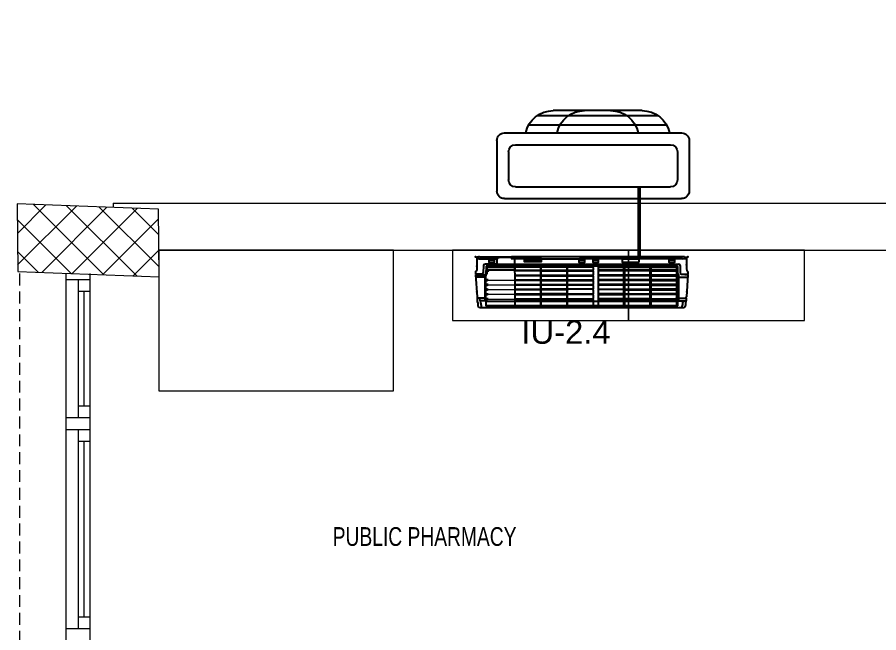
# Model space of a CAD drawing. Header units: millimetres. Extents: x -160614 to 59925, y -157025 to 0.
# Drawn here: x -148339 to -144665, y -96025 to -93399 of the extents above; entities that cross this region are included whole.
import ezdxf

# ---------------------------------------------------------------- set-up
doc = ezdxf.new("R2010")
doc.units = ezdxf.units.MM
doc.header["$LTSCALE"] = 8
doc.linetypes.add('HIDDEN', pattern=[9.525, 6.35, -3.175])
doc.layers.get('0').update_dxf_attribs({"color": 9, "lineweight": 5})
for name, color, linetype in [('12-EQUIPMENT', 12, 'Continuous'), ('A-MECH-EQUIP', 253, 'Continuous'), ('A-Wall-cmu-patt', 9, 'Continuous'), ('DVM_INDOOR', 9, 'Continuous'), ('DVM_UNIT_BP', 9, 'Continuous'), ('DVM_UNIT_DP', 9, 'Continuous'), ('DVM_UNIT_LP', 9, 'Continuous'), ('M-NOTES', 3, 'Continuous'), ('REF', 42, 'Continuous')]:
    doc.layers.add(name, color=color, linetype=linetype)
for name, color, linetype, lineweight in [('72_EGR_BASE_TEXT', 9, 'Continuous', 5), ('72_EGR_EQP_TAG', 9, 'Continuous', 5), ('Aluminum', 9, 'Continuous', 5), ('C-HYDR-CTCH', 9, 'Continuous', 5), ('Hatch', 9, 'Continuous', 5), ('LOADING', 9, 'Continuous', 5), ('Proj', 9, 'Continuous', 5), ('Structure', 9, 'Continuous', 5), ('Walls', 9, 'Continuous', 5)]:
    doc.layers.add(name, color=color, linetype=linetype, lineweight=lineweight)
doc.layers.get('0').off()
doc.layers.get('0').freeze()
doc.styles.add('ARIAL', font='arial.ttf')
doc.styles.add('X3G_ENTITY_258862', font='swisscl.ttf', dxfattribs={"height": 200})

# ---------------------------------------------------------------- blocks, each defined once
blk = doc.blocks.new('A$C47696aed')
at = {"layer": 'Hatch'}
h = blk.add_hatch(dxfattribs=at)
h.set_pattern_fill('ANSI37', color=256, scale=30)
h.paths.add_polyline_path([(50952.7, 21917.9), (50348.7, 21909.7), (50352.6, 21621.3), (50956.6, 21629.5)])
h.paths.add_polyline_path([(43791.9, 21910.1), (43208.4, 21904.7), (43188.5, 21613.3), (43772, 21618.7)])
h.paths.add_polyline_path([(29414.9, 21902.8), (28815.8, 21898.7), (28810.1, 21605.6), (29409.2, 21609.7)])
h.paths.add_polyline_path([(36600.2, 21904.9), (35999, 21897.4), (35990.7, 21611.8), (36591.9, 21619.3)])
h.paths.add_polyline_path([(22195.7, 21912), (21589.3, 21890.2), (21603.8, 21597.6), (22210.2, 21619.5)])
h.paths.add_polyline_path([(15459.1, 21901.7), (14237.2, 21925.6), (14230.7, 21629.5), (15452.7, 21605.5)])
h.paths.add_polyline_path([(15473.2, 14701.6), (14258.2, 14685.8), (14244.7, 14393.4), (15459.7, 14409.1)])
h.paths.add_polyline_path([(15447.1, 7508.4), (14244, 7492.4), (14238.3, 7199.4), (15441.4, 7215.3)])
h.paths.add_polyline_path([(15465.6, 309.7), (14269, 298.3), (14271.8, 3.8), (15468.5, 15.2)])
h.paths.add_polyline_path([(7830.6, 311.8), (7227.1, 308.1), (7237.7, 22.6), (7841.3, 26.3)])
h.paths.add_polyline_path([(7815.2, 7509.8), (7218.4, 7511.4), (7218.2, 7210.2), (7815.1, 7208.6)])
h.paths.add_polyline_path([(7825.1, 14699.4), (7205.8, 14700.6), (7195.2, 14397.6), (7814.5, 14396.4)])
h.paths.add_polyline_path([(7801.7, 21878.7), (7201.1, 21893.2), (7197.5, 21603.6), (7798.1, 21589.1)])
h.paths.add_polyline_path([(602.6, 21876.9), (0, 21899.6), (1.9, 21611.2), (604.5, 21588.5)])
h.paths.add_polyline_path([(610.4, 7498.6), (8.3, 7491.6), (11.7, 7200), (613.7, 7206.9)])
h.paths.add_polyline_path([(627.9, 303.9), (29.5, 302.9), (34.3, 2.3), (632.7, 3.3)])
h.paths.add_polyline_path([(22214.6, 317.2), (21608.9, 304.3), (21614.6, 3.1), (22220.3, 16)])
h.paths.add_polyline_path([(22208.1, 7509.7), (21613.7, 7492.1), (21615.8, 7195.5), (22210.2, 7213.1)])
h.paths.add_polyline_path([(22199.3, 14717.7), (21600.4, 14710), (21604.4, 14409.9), (22203.4, 14417.6)])
h.paths.add_polyline_path([(29399.7, 14702.4), (28797.7, 14707.1), (28802, 14415), (29403.9, 14410.3)])
h.paths.add_polyline_path([(29403.4, 7519.8), (28799.6, 7502.2), (28813, 7202.1), (29413.1, 7223.2)])
h.paths.add_polyline_path([(29419.5, 303.8), (28815.7, 310.4), (28813.3, 24.7), (29417.2, 18.1)])
h.paths.add_polyline_path([(36618, 314.2), (36020.7, 299.7), (36029.7, 0), (36627, 14.6)])
h.paths.add_polyline_path([(36610.7, 7502.6), (36009.5, 7504.5), (36010.6, 7207.3), (36611.9, 7205.4)])
h.paths.add_polyline_path([(36574.3, 14706.4), (35993.4, 14711.1), (36013.1, 14421.3), (36594, 14416.6)])
h.paths.add_polyline_path([(43777.6, 14705.7), (43180, 14719.4), (43182, 14427.5), (43779.6, 14413.8)])
h.paths.add_polyline_path([(43778.6, 7507.1), (43210.2, 7499.5), (43212, 7205.4), (43780.5, 7213)])
h.paths.add_polyline_path([(43815.7, 310), (43210.4, 307.3), (43211.8, 2.8), (43817, 5.4)])
h.paths.add_polyline_path([(50989.9, 309.5), (50401.9, 325.5), (50388.7, 18.3), (50976.7, 2.3)])
h.paths.add_polyline_path([(50974.1, 7508.9), (50370.9, 7510), (50368.9, 7213.4), (50972.2, 7212.3)])
at = {"layer": 'C-HYDR-CTCH', "color": 4, "flags": 128}
blk.add_lwpolyline([(1.9, 21611.2), (604.5, 21588.5), (602.6, 21876.9), (0, 21899.6), (1.9, 21611.2)], dxfattribs=at)
blk = doc.blocks.new('GF1')
at = {"layer": 'Aluminum', "color": 9}
for p, q in [((-148129.4, -101171.8), (-148129.4, -94492.6)), ((-148029.4, -94492.6), (-148029.4, -101171.8)), ((-148129.4, -94517.6), (-148029.4, -94517.6)), ((-148079.4, -94517.6), (-148079.4, -95107.2)), ((-148079.4, -94567.6), (-148029.4, -94567.6)), ((-148054.4, -94567.6), (-148054.4, -95057.2)), ((-148079.4, -95057.2), (-148029.4, -95057.2)), ((-148129.4, -95107.2), (-148029.4, -95107.2)), ((-148129.4, -95157.2), (-148029.4, -95157.2)), ((-148079.4, -95157.2), (-148079.4, -96007.2)), ((-148079.4, -95207.2), (-148029.4, -95207.2)), ((-148054.4, -95207.2), (-148054.4, -95957.2)), ((-148079.4, -95957.2), (-148029.4, -95957.2)), ((-148129.4, -96007.2), (-148029.4, -96007.2))]:
    blk.add_line(p, q, dxfattribs=at)
at = {"layer": 'LOADING', "color": 9}
for points in [[(-147734.9, -94392.6), (-147734.9, -94992.6), (-146734.9, -94992.6), (-146734.9, -94392.6)], [(-146482.1, -94392.6), (-146482.1, -94692.6), (-145732.1, -94692.6), (-145732.1, -94392.6)], [(-145732.1, -94392.6), (-145732.1, -94692.6), (-144982.1, -94692.6), (-144982.1, -94392.6)]]:
    blk.add_lwpolyline(points, close=True, dxfattribs=at)
at = {"layer": 'Proj', "color": 9, "linetype": 'HIDDEN'}
blk.add_line((-148329.4, -94492.6), (-148329.4, -101171.8), dxfattribs=at)
at = {"layer": 'Walls', "color": 9}
for p, q in [((-147929.4, -94192.6), (-143429.4, -94192.6)), ((-147929.4, -94192.6), (-147929.4, -94210.7)), ((-147734.9, -94392.6), (-143729.4, -94392.6))]:
    blk.add_line(p, q, dxfattribs=at)
at = {"layer": 'Structure', "color": 9}
blk.add_blockref('A$C47696aed', (-148338.7, -116094.9, 0), dxfattribs=at)
at = {"layer": '72_EGR_BASE_TEXT', "color": 9, "insert": (-146601.8, -95574.4, 0), "char_height": 80, "attachment_point": 2, "style": 'X3G_ENTITY_258862'}
blk.add_mtext('PUBLIC PHARMACY', dxfattribs=at)
blk = doc.blocks.new('mmmm')
at = {"layer": 'DVM_INDOOR', "color": 0}
for p, q in [((118.9199, -9.2661), (118.9184, -9.2661)), ((118.9184, -9.2661), (118.9184, -9.938)), ((118.9199, -9.2661), (118.9254, -9.266)), ((118.9258, -9.2739), (118.9256, -9.2679)), ((118.976, -9.253), (118.9859, -9.2529)), ((118.9859, -9.2529), (118.9859, -9.2549)), ((118.9859, -9.2549), (118.9879, -9.2548)), ((118.9859, -9.2775), (118.9859, -9.2549)), ((118.9859, -9.2648), (118.9879, -9.2648)), ((118.9879, -9.2529), (119.0741, -9.259)), ((118.9879, -9.2548), (118.9879, -9.2529)), ((118.9879, -9.2548), (118.9879, -9.2648)), ((118.9979, -9.2891), (118.9979, -9.2551)), ((119.0795, -9.289), (119.0797, -9.2602)), ((119.09, -9.2892), (119.0901, -9.2615)), ((119.115, -10.0634), (119.1149, -9.2675)), ((118.9258, -9.2739), (118.9258, -9.6742)), ((118.9464, -9.9264), (118.9464, -9.2895)), ((118.9527, -9.283), (118.9809, -9.2825)), ((118.9554, -9.2944), (118.9554, -10.0365)), ((118.9564, -9.2934), (118.9844, -9.2931)), ((118.9589, -9.3963), (118.9589, -9.2975)), ((118.9596, -9.2968), (118.9695, -9.2969)), ((118.9698, -9.2975), (118.9701, -9.3962)), ((118.9724, -9.3963), (118.9724, -9.2975)), ((118.9731, -9.2968), (118.9889, -9.2969)), ((118.9879, -9.2891), (119.09, -9.2892)), ((118.9892, -9.2891), (118.9895, -9.3961)), ((118.9893, -9.2923), (118.9925, -9.2923)), ((118.9919, -9.3963), (118.9919, -9.2975)), ((119.0073, -9.2923), (118.9924, -9.2923)), ((118.9926, -9.2968), (119.0073, -9.2969)), ((119.0077, -9.2975), (119.008, -9.3961)), ((119.008, -9.293), (119.0079, -9.2969)), ((119.0083, -9.301), (119.0098, -9.301)), ((119.0102, -9.293), (119.0102, -9.2961)), ((119.0102, -9.3963), (119.0102, -9.2975)), ((119.0255, -9.2923), (119.0107, -9.2923)), ((119.0109, -9.2968), (119.0256, -9.2969)), ((119.026, -9.2975), (119.0263, -9.3962)), ((119.0262, -9.293), (119.0262, -9.2969)), ((119.0265, -9.301), (119.0284, -9.301)), ((119.0287, -9.3963), (119.0287, -9.2975)), ((119.0288, -9.293), (119.0288, -9.2961)), ((119.0293, -9.2969), (119.0439, -9.2969)), ((119.044, -9.2923), (119.0294, -9.2923)), ((119.0445, -9.2975), (119.0446, -9.3962)), ((119.0446, -9.293), (119.0446, -9.2969)), ((119.045, -9.301), (119.0465, -9.301)), ((119.0469, -9.293), (119.0469, -9.2961)), ((119.047, -9.3963), (119.0471, -9.2971)), ((119.0624, -9.2923), (119.0474, -9.2923)), ((119.0476, -9.2968), (119.0621, -9.2968)), ((119.0628, -9.2975), (119.063, -9.3963)), ((119.0631, -9.293), (119.0631, -9.2969)), ((119.0634, -9.301), (119.065, -9.301)), ((119.0653, -9.293), (119.0653, -9.2961)), ((119.0657, -9.2975), (119.0654, -9.3962)), ((119.066, -9.2968), (119.0808, -9.2969)), ((119.0807, -9.2923), (119.0661, -9.2923)), ((119.0813, -9.3962), (119.0814, -9.2973)), ((119.0814, -9.293), (119.0814, -9.2969)), ((119.0817, -9.301), (119.0833, -9.301)), ((119.0836, -9.2975), (119.0834, -9.2993)), ((119.0838, -9.293), (119.0895, -9.293)), ((119.0838, -9.2961), (119.0838, -9.293)), ((119.0838, -9.2971), (119.0838, -9.2961)), ((119.0895, -9.2961), (119.0838, -9.2961)), ((119.0838, -9.3963), (119.0839, -9.297)), ((119.0843, -9.2968), (119.0886, -9.2968)), ((119.0894, -9.2975), (119.0894, -9.2892)), ((119.0894, -9.2975), (119.0895, -9.3962)), ((119.0925, -9.2969), (119.1069, -9.2969)), ((119.1145, -9.2751), (119.1107, -9.2751)), ((118.9589, -9.4983), (118.9589, -9.4003)), ((118.9596, -9.3969), (118.9694, -9.3969)), ((118.9694, -9.3998), (118.9596, -9.3998)), ((118.9701, -9.4005), (118.9701, -9.4982)), ((118.9724, -9.4005), (118.9724, -9.4982)), ((118.9731, -9.3969), (118.9888, -9.3968)), ((118.9888, -9.3997), (118.9731, -9.3998)), ((118.9895, -9.4003), (118.9895, -9.4982)), ((118.9919, -9.4005), (118.9919, -9.4982)), ((118.9926, -9.3969), (119.0073, -9.3968)), ((119.0073, -9.3997), (118.9926, -9.3998)), ((119.008, -9.4003), (119.008, -9.4982)), ((119.0102, -9.4005), (119.0103, -9.4982)), ((119.0109, -9.3969), (119.0256, -9.3968)), ((119.0256, -9.3997), (119.0109, -9.3998)), ((119.0263, -9.4003), (119.0263, -9.4982)), ((119.0287, -9.4005), (119.0287, -9.4982)), ((119.0294, -9.3969), (119.0439, -9.3968)), ((119.0439, -9.3997), (119.0294, -9.3998)), ((119.0446, -9.4983), (119.0446, -9.4003)), ((119.047, -9.4982), (119.047, -9.4005)), ((119.0477, -9.3969), (119.0623, -9.3969)), ((119.0623, -9.3998), (119.0477, -9.3998)), ((119.063, -9.4984), (119.063, -9.4004)), ((119.0654, -9.4005), (119.0654, -9.4982)), ((119.0661, -9.3969), (119.0807, -9.3968)), ((119.0807, -9.3997), (119.0661, -9.3998)), ((119.0814, -9.4003), (119.0813, -9.4983)), ((119.0837, -9.4982), (119.0838, -9.4005)), ((119.0845, -9.3969), (119.0888, -9.3969)), ((119.0888, -9.3998), (119.0845, -9.3998)), ((119.0895, -9.4004), (119.0894, -9.4983)), ((119.093, -9.3969), (119.1074, -9.3968)), ((119.1074, -9.3997), (119.093, -9.3998)), ((118.9589, -9.6014), (118.9589, -9.5025)), ((118.9596, -9.4989), (118.9694, -9.4989)), ((118.9694, -9.5018), (118.9596, -9.5018)), ((118.9701, -9.5025), (118.9701, -9.6015)), ((118.9724, -9.5025), (118.9724, -9.6014)), ((118.9731, -9.4989), (118.9888, -9.4988)), ((118.9888, -9.5017), (118.9731, -9.5018)), ((118.9895, -9.5023), (118.9896, -9.6014)), ((118.9919, -9.5025), (118.9919, -9.6014)), ((118.9926, -9.4989), (119.0073, -9.4988)), ((119.0073, -9.5017), (118.9926, -9.5018)), ((119.008, -9.5023), (119.008, -9.6014)), ((119.0102, -9.5025), (119.0103, -9.6014)), ((119.0109, -9.4989), (119.0256, -9.4988)), ((119.0256, -9.5017), (119.0109, -9.5018)), ((119.0263, -9.5023), (119.0262, -9.6014)), ((119.0287, -9.5025), (119.0288, -9.6014)), ((119.0294, -9.4989), (119.0439, -9.4988)), ((119.0439, -9.5017), (119.0294, -9.5018)), ((119.0447, -9.6014), (119.0446, -9.5023)), ((119.0477, -9.4989), (119.0623, -9.4989)), ((119.0622, -9.5017), (119.0478, -9.5018)), ((119.0629, -9.5023), (119.0629, -9.6013)), ((119.0654, -9.6014), (119.0654, -9.5025)), ((119.0661, -9.4989), (119.0806, -9.4989)), ((119.0806, -9.5017), (119.0661, -9.5018)), ((119.0813, -9.5023), (119.0813, -9.6015)), ((119.0837, -9.5024), (119.0838, -9.6015)), ((119.0844, -9.4988), (119.0887, -9.4988)), ((119.0887, -9.5017), (119.0844, -9.5017)), ((119.0894, -9.5023), (119.0894, -9.6013)), ((119.093, -9.4989), (119.1074, -9.4988)), ((119.1077, -9.5019), (119.093, -9.5018)), ((118.9596, -9.602), (118.9694, -9.602)), ((118.9731, -9.6021), (118.9888, -9.602)), ((118.9926, -9.6021), (119.0073, -9.602)), ((119.011, -9.602), (119.0255, -9.602)), ((119.0295, -9.6021), (119.044, -9.602)), ((119.0478, -9.6021), (119.0623, -9.6021)), ((119.0661, -9.6021), (119.0807, -9.602)), ((119.0845, -9.6021), (119.0887, -9.6021)), ((119.0929, -9.6023), (119.1074, -9.6022)), ((118.9589, -9.6214), (118.9589, -9.7204)), ((118.9596, -9.6208), (118.9694, -9.6208)), ((118.9701, -9.7204), (118.9701, -9.6214)), ((118.9701, -9.7204), (118.9701, -9.6214)), ((118.9724, -9.7204), (118.9724, -9.6215)), ((118.9731, -9.6208), (118.9888, -9.6208)), ((118.9895, -9.7206), (118.9896, -9.6215)), ((118.9919, -9.7204), (118.9919, -9.6215)), ((118.9926, -9.6208), (119.0073, -9.6209)), ((119.008, -9.7205), (119.008, -9.6214)), ((119.0102, -9.7204), (119.0103, -9.6215)), ((119.011, -9.6208), (119.0255, -9.6209)), ((119.0263, -9.7205), (119.0262, -9.6215)), ((119.0288, -9.6214), (119.0287, -9.7204)), ((119.0295, -9.6208), (119.044, -9.6208)), ((119.0447, -9.6214), (119.0446, -9.7205)), ((119.0478, -9.6207), (119.0623, -9.6208)), ((119.0629, -9.7205), (119.0629, -9.6215)), ((119.0654, -9.6214), (119.0654, -9.7203)), ((119.0661, -9.6208), (119.0807, -9.6208)), ((119.0813, -9.7205), (119.0813, -9.6214)), ((119.0837, -9.7204), (119.0838, -9.6214)), ((119.0845, -9.6208), (119.0887, -9.6208)), ((119.0894, -9.7205), (119.0894, -9.6215)), ((119.0929, -9.6206), (119.1074, -9.6206)), ((118.9258, -9.8224), (118.9258, -9.6742)), ((118.9589, -9.7246), (118.9589, -9.8225)), ((118.9694, -9.7211), (118.9596, -9.7211)), ((118.9596, -9.7239), (118.9694, -9.7239)), ((118.9701, -9.8224), (118.9701, -9.7246)), ((118.9701, -9.8224), (118.9701, -9.7246)), ((118.9724, -9.8224), (118.9724, -9.7246)), ((118.9888, -9.7211), (118.9731, -9.7211)), ((118.9731, -9.7239), (118.9888, -9.724)), ((118.9895, -9.8226), (118.9895, -9.7247)), ((118.9919, -9.8224), (118.9919, -9.7246)), ((119.0073, -9.7211), (118.9926, -9.7211)), ((118.9926, -9.7239), (119.0073, -9.724)), ((119.008, -9.8225), (119.008, -9.7246)), ((119.0102, -9.8224), (119.0103, -9.7246)), ((119.0256, -9.7211), (119.0109, -9.7211)), ((119.0109, -9.7239), (119.0256, -9.724)), ((119.0263, -9.8225), (119.0263, -9.7246)), ((119.0287, -9.7246), (119.0287, -9.8224)), ((119.0439, -9.7211), (119.0294, -9.7211)), ((119.0294, -9.7239), (119.0439, -9.724)), ((119.0446, -9.7245), (119.0446, -9.8225)), ((119.047, -9.7246), (119.047, -9.8224)), ((119.0477, -9.7239), (119.0623, -9.7239)), ((119.0622, -9.7211), (119.0478, -9.7211)), ((119.063, -9.7245), (119.063, -9.8224)), ((119.0654, -9.8224), (119.0654, -9.7246)), ((119.0806, -9.7211), (119.0661, -9.721)), ((119.0661, -9.7239), (119.0806, -9.724)), ((119.0814, -9.8225), (119.0813, -9.7245)), ((119.0837, -9.7246), (119.0838, -9.8224)), ((119.0887, -9.7211), (119.0844, -9.7211)), ((119.0844, -9.724), (119.0887, -9.724)), ((119.0895, -9.8224), (119.0894, -9.7246)), ((119.1077, -9.721), (119.093, -9.7211)), ((119.093, -9.7239), (119.1074, -9.724)), ((118.9184, -9.7858), (118.9184, -9.9307)), ((118.9258, -9.8224), (118.9258, -9.9264)), ((118.9589, -9.8266), (118.9589, -9.9253)), ((118.9694, -9.8231), (118.9596, -9.8231)), ((118.9596, -9.8259), (118.9694, -9.8259)), ((118.9698, -9.9253), (118.9701, -9.8266)), ((118.9698, -9.9253), (118.9701, -9.8266)), ((118.9724, -9.8266), (118.9724, -9.9253)), ((118.9888, -9.8231), (118.9731, -9.8231)), ((118.9731, -9.8259), (118.9888, -9.826)), ((118.9893, -9.9251), (118.9895, -9.8267)), ((118.9919, -9.8266), (118.992, -9.9251)), ((119.0073, -9.8231), (118.9926, -9.8231)), ((118.9926, -9.8259), (119.0073, -9.826)), ((119.0078, -9.9252), (119.008, -9.8267)), ((119.0102, -9.8266), (119.0104, -9.9251)), ((119.0256, -9.8231), (119.0109, -9.8231)), ((119.0109, -9.8259), (119.0256, -9.826)), ((119.026, -9.9251), (119.0263, -9.8266)), ((119.0287, -9.8266), (119.0288, -9.9251)), ((119.0439, -9.8232), (119.0294, -9.8231)), ((119.0294, -9.8259), (119.0439, -9.826)), ((119.0445, -9.9251), (119.0446, -9.8266)), ((119.047, -9.8266), (119.0472, -9.9251)), ((119.0623, -9.823), (119.0477, -9.8231)), ((119.0477, -9.8259), (119.0623, -9.8259)), ((119.0628, -9.9252), (119.063, -9.8266)), ((119.0657, -9.9253), (119.0654, -9.8266)), ((119.0807, -9.8232), (119.0661, -9.8231)), ((119.0661, -9.8259), (119.0807, -9.8261)), ((119.0812, -9.9251), (119.0813, -9.8266)), ((119.0839, -9.9251), (119.0838, -9.8265)), ((119.0888, -9.8231), (119.0845, -9.8231)), ((119.0845, -9.8259), (119.0888, -9.826)), ((119.0894, -9.9252), (119.0895, -9.8266)), ((119.1074, -9.8232), (119.093, -9.8231)), ((119.093, -9.8259), (119.1074, -9.826)), ((118.9184, -9.938), (118.9209, -9.9396)), ((118.9199, -9.9389), (118.9199, -10.0614)), ((118.9209, -9.9394), (118.9256, -9.9393)), ((118.9209, -9.9394), (118.9209, -9.9899)), ((118.9256, -9.9393), (118.9256, -9.9264)), ((118.9256, -9.9264), (118.9464, -9.9264)), ((118.9464, -9.9955), (118.9464, -9.9264)), ((118.9589, -10.0333), (118.9589, -9.9253)), ((118.9589, -9.9267), (118.9702, -9.9267)), ((118.9596, -9.926), (118.9695, -9.9259)), ((118.9702, -9.9267), (118.9702, -10.0334)), ((118.9731, -9.9262), (118.9886, -9.9258)), ((118.9927, -9.9258), (119.0075, -9.9258)), ((119.0111, -9.9258), (119.0253, -9.9258)), ((119.0296, -9.9258), (119.0437, -9.9258)), ((119.0478, -9.9258), (119.0621, -9.9258)), ((119.0664, -9.9258), (119.0805, -9.926)), ((119.0846, -9.9258), (119.0887, -9.9258)), ((119.0925, -9.9259), (119.1069, -9.9259)), ((118.9209, -9.9899), (118.9256, -9.99)), ((118.9256, -9.99), (118.9256, -9.9954)), ((118.9256, -9.9954), (118.9464, -9.9955)), ((118.9258, -10.0638), (118.9258, -9.9954)), ((118.9464, -9.9955), (118.9464, -10.0413)), ((118.9564, -10.0375), (118.9844, -10.0377)), ((118.9596, -10.034), (118.9695, -10.0341)), ((118.9695, -10.0341), (118.9731, -10.0341)), ((118.9702, -10.0341), (118.9701, -10.0295)), ((118.9705, -10.0254), (118.9722, -10.0254)), ((118.9724, -10.0341), (118.9724, -10.0303)), ((118.9731, -10.0341), (118.9844, -10.0342)), ((118.9879, -10.0418), (119.09, -10.0416)), ((118.9879, -10.0533), (118.9879, -10.0418)), ((118.9893, -10.0384), (118.9925, -10.0384)), ((119.0073, -10.0384), (118.9924, -10.0384)), ((118.9979, -10.0418), (118.9979, -10.0758)), ((119.0073, -10.0385), (119.0109, -10.0385)), ((119.008, -10.0377), (119.0079, -10.0339)), ((119.0083, -10.0297), (119.0098, -10.0297)), ((119.0102, -10.0377), (119.0102, -10.0347)), ((119.0255, -10.0384), (119.0107, -10.0384)), ((119.0262, -10.0377), (119.0262, -10.0339)), ((119.0265, -10.0297), (119.0284, -10.0297)), ((119.0288, -10.0377), (119.0288, -10.0347)), ((119.044, -10.0384), (119.0294, -10.0384)), ((119.0446, -10.0377), (119.0446, -10.0339)), ((119.045, -10.0297), (119.0465, -10.0297)), ((119.0469, -10.0377), (119.0469, -10.0347)), ((119.0624, -10.0384), (119.0474, -10.0384)), ((119.0631, -10.0377), (119.0631, -10.0339)), ((119.0634, -10.0297), (119.065, -10.0297)), ((119.0653, -10.0377), (119.0653, -10.0347)), ((119.0807, -10.0384), (119.0661, -10.0384)), ((119.0795, -10.0418), (119.0795, -10.0667)), ((119.0814, -10.0377), (119.0814, -10.0339)), ((119.0817, -10.0297), (119.0833, -10.0297)), ((119.0836, -10.0377), (119.0836, -10.0347)), ((119.09, -10.0416), (119.09, -10.0596)), ((118.9184, -10.0667), (118.9184, -10.0642)), ((118.9209, -10.0704), (118.9192, -10.0688)), ((118.9212, -10.0704), (118.9212, -10.0729)), ((118.9527, -10.0478), (118.9809, -10.0483)), ((118.9859, -10.0533), (118.9859, -10.0765)), ((118.9879, -10.076), (118.9879, -10.0533)), ((118.9879, -10.0779), (119.0741, -10.0719)), ((119.0795, -10.0626), (119.0896, -10.062)), ((119.0795, -10.0667), (119.0797, -10.0707)), ((119.0896, -10.062), (119.09, -10.0596)), ((119.09, -10.0596), (119.0972, -10.0587)), ((119.1107, -10.0558), (119.1145, -10.0557)), ((118.976, -10.0778), (118.9859, -10.0779)), ((118.9859, -10.076), (118.9879, -10.076)), ((118.9859, -10.0779), (118.9859, -10.076)), ((118.9879, -10.076), (118.9879, -10.0779))]:
    blk.add_line(p, q, dxfattribs=at)
at = {"layer": 'DVM_INDOOR', "color": 0, "lineweight": 0}
for p, q in [((119.0091, -10.0297), (119.0091, -9.9253)), ((119.0275, -10.0297), (119.0275, -9.9253)), ((119.0458, -10.0297), (119.0458, -9.9253)), ((119.0642, -10.0297), (119.0642, -9.9253)), ((119.0825, -10.0297), (119.0825, -9.9253))]:
    blk.add_line(p, q, dxfattribs=at)
at = {"layer": 'DVM_INDOOR', "color": 0}
for points in [[(118.9199, -9.2661), (118.9199, -9.2579), (118.9672, -9.2579, 0.126177), (118.972, -9.2567, 0.12288), (118.9756, -9.2534, -0.148162), (118.976, -9.253, 0.963175)], [(118.9301, -9.3246), (118.9301, -9.3064, -0.402614), (118.9312, -9.3052), (118.9397, -9.3052, -0.444927), (118.9409, -9.3064), (118.9409, -9.3246, -0.414234), (118.9397, -9.3257), (118.9312, -9.3257, -0.442551), (118.9301, -9.3246)], [(119.0922, -9.2933), (119.0922, -10.0375, 0.416565), (119.0933, -10.0386), (119.107, -10.0386, 0.414175), (119.1081, -10.0375), (119.1081, -9.2933, 0.414221), (119.107, -9.2923), (119.0933, -9.2923, 0.410074), (119.0922, -9.2933, 0.410074)], [(118.9301, -9.6205), (118.9301, -9.6023, -0.402614), (118.9312, -9.6012), (118.9397, -9.6012, -0.444927), (118.9409, -9.6023), (118.9409, -9.6205, -0.414234), (118.9397, -9.6217), (118.9312, -9.6217, -0.442551), (118.9301, -9.6205)], [(118.9299, -9.6744), (118.9299, -9.6565, -0.414214), (118.9314, -9.6549), (118.9393, -9.6549, -0.414209), (118.9409, -9.6565), (118.9409, -9.6744, -0.414214), (118.9393, -9.6759), (118.9314, -9.6759, -0.414219), (118.9299, -9.6744, 0.000008)], [(118.9303, -10.0245), (118.9303, -10.0063, -0.402614), (118.9314, -10.0052), (118.9399, -10.0052, -0.444927), (118.9411, -10.0063), (118.9411, -10.0245, -0.414234), (118.9399, -10.0257), (118.9314, -10.0257, -0.442551), (118.9303, -10.0245)], [(118.9199, -10.0694), (118.9199, -10.0729), (118.9672, -10.0729, -0.126177), (118.972, -10.0741, -0.12288), (118.9756, -10.0775, 0.141469), (118.976, -10.0778)]]:
    blk.add_lwpolyline(points, format="xyb", dxfattribs=at)
for points in [[(118.9394, -9.4424), (118.9279, -9.4424), (118.9279, -9.5084), (118.9394, -9.5084), (118.9394, -9.4424)], [(118.9294, -9.8234), (118.9384, -9.8234), (118.9384, -9.8875), (118.9288, -9.8875), (118.9288, -9.8234), (118.9294, -9.8234)]]:
    blk.add_lwpolyline(points, dxfattribs=at)
for centre, radius, start, end in [((118.9205, -9.2649), 0.00455, 45.592, 97.4615), ((118.9171, -9.2669), 0.00836, 6.8563, 39.8032), ((118.9129, -9.2679), 0.0127, 359.9693, 8.9907), ((119.0737, -9.2806), 0.0216, 73.7089, 88.9315), ((119.168, -8.14), 1.1233, 265.4925, 266.2639), ((119.0697, -9.4707), 0.2004, 82.0967, 84.2913), ((119.082, -9.5193), 0.2587, 83.9088, 87.1481), ((119.0894, -9.3405), 0.0688, 71.9785, 83.5049), ((119.1094, -9.2677), 0.00561, 2.2363, 89.2683), ((118.9529, -9.2895), 0.0065, 91, 180), ((118.9564, -9.2944), 0.001, 90.4983, 180.0001), ((118.9596, -9.2975), 0.00069, 89.1505, 180.3497), ((118.9691, -9.2976), 0.00071, 0.7783, 60.0916), ((118.9731, -9.2975), 0.00069, 89.1505, 180.3497), ((118.9809, -9.2775), 0.005, 270.9997, 0.0003), ((118.9843, -9.2916), 0.00153, 270.9361, 8.4075), ((118.9879, -9.2911), 0.00202, 90.261, 186.5127), ((118.9885, -9.2975), 0.00071, 0.7783, 60.0916), ((118.9926, -9.2975), 0.00069, 89.1505, 180.3497), ((119.0073, -9.293), 0.00069, 359.1823, 89.6277), ((119.007, -9.2975), 0.00071, 0.7783, 60.0916), ((119.0427, -9.2948), 0.0348, 183.3813, 187.2101), ((119.005, -9.3001), 0.0033, 358.4879, 15.9436), ((119.0335, -9.3), 0.0253, 180.2932, 182.236), ((119.0203, -9.3008), 0.0105, 171.697, 181.0717), ((118.9994, -9.2969), 0.0108, 347.004, 4.1898), ((119.0109, -9.293), 0.000701, 103.0528, 180.0438), ((119.0109, -9.2975), 0.00069, 89.1505, 180.3497), ((119.0255, -9.293), 0.00069, 359.1823, 89.6277), ((119.0253, -9.2975), 0.00071, 0.7783, 60.0916), ((119.0252, -9.2975), 0.00071, 0.7783, 60.0916), ((119.061, -9.2948), 0.0348, 183.3813, 187.2101), ((119.0232, -9.3001), 0.0033, 358.4879, 15.9436), ((119.0518, -9.3), 0.0253, 180.2932, 182.236), ((119.0389, -9.3008), 0.0105, 171.697, 181.0717), ((119.018, -9.2969), 0.0108, 347.004, 4.1898), ((119.0295, -9.293), 0.000701, 103.0528, 180.0438), ((119.0295, -9.2975), 0.00069, 89.1505, 180.3497), ((119.0439, -9.2975), 0.000596, 357.8507, 94.9045), ((119.0439, -9.293), 0.00069, 359.1823, 89.6277), ((119.0794, -9.2948), 0.0348, 183.3813, 187.2101), ((119.0417, -9.3001), 0.0033, 358.4879, 15.9436), ((119.0702, -9.3), 0.0253, 180.2932, 182.236), ((119.057, -9.3008), 0.0105, 171.697, 181.0717), ((119.0361, -9.2969), 0.0108, 347.004, 4.1898), ((119.0476, -9.293), 0.000701, 103.0528, 180.0438), ((119.0476, -9.2975), 0.00069, 89.1505, 180.3497), ((119.0621, -9.2975), 0.000694, 359.4649, 88.8459), ((119.0624, -9.2975), 0.000596, 357.8507, 94.9045), ((119.0624, -9.293), 0.00069, 359.1823, 89.6277), ((119.0978, -9.2948), 0.0348, 183.3813, 187.2101), ((119.0601, -9.3001), 0.0033, 358.4879, 15.9436), ((119.0887, -9.3), 0.0253, 180.2932, 182.236), ((119.0754, -9.3008), 0.0105, 171.697, 181.0717), ((119.0546, -9.2969), 0.0108, 347.004, 4.1898), ((119.066, -9.293), 0.000701, 103.0528, 180.0438), ((119.066, -9.2975), 0.00069, 89.1505, 180.3497), ((119.0663, -9.2975), 0.000621, 79.5705, 188.1736), ((119.0807, -9.293), 0.00069, 359.1823, 89.6277), ((119.0808, -9.2975), 0.000596, 357.8507, 94.9045), ((119.1161, -9.2948), 0.0348, 183.3813, 187.2101), ((119.0784, -9.3001), 0.0033, 358.4879, 15.9436), ((119.107, -9.3), 0.0253, 180.2932, 182.236), ((119.0937, -9.3008), 0.0105, 171.697, 181.0717), ((119.0843, -9.2975), 0.00069, 89.1505, 180.3497), ((119.0887, -9.2975), 0.000669, 356.355, 100.698), ((119.0926, -9.2973), 0.000346, 93.4268, 172.5174), ((119.107, -9.2978), 0.000875, 349.6348, 100.4326), ((118.9596, -9.3962), 0.0007, 185.5752, 270.0175), ((118.9596, -9.4005), 0.0007, 89.9616, 179.9565), ((118.9694, -9.3962), 0.000701, 270.4471, 350.0993), ((118.9694, -9.4005), 0.0007, 5.6771, 86.5518), ((118.9731, -9.3962), 0.0007, 185.5752, 270.0175), ((118.9731, -9.4005), 0.0007, 89.9616, 179.9565), ((118.9888, -9.3961), 0.000701, 270.4471, 350.0993), ((118.9888, -9.4004), 0.0007, 5.6771, 86.5518), ((118.9926, -9.3962), 0.0007, 185.5752, 270.0175), ((118.9926, -9.4005), 0.0007, 89.9616, 179.9565), ((119.0073, -9.3961), 0.000701, 270.4471, 350.0993), ((119.0073, -9.4004), 0.0007, 5.6771, 86.5518), ((119.0109, -9.3962), 0.0007, 185.5752, 270.0175), ((119.0109, -9.4005), 0.0007, 89.9616, 179.9565), ((119.0256, -9.3961), 0.000701, 270.4471, 350.0993), ((119.0256, -9.4004), 0.0007, 5.6771, 86.5518), ((119.0294, -9.3962), 0.0007, 185.5752, 270.0175), ((119.0294, -9.4005), 0.0007, 89.9616, 179.9565), ((119.0439, -9.3961), 0.000701, 270.4471, 350.0993), ((119.0439, -9.4004), 0.0007, 5.6771, 86.5518), ((119.0477, -9.3962), 0.0007, 185.5752, 270.0175), ((119.0477, -9.4005), 0.0007, 89.9616, 179.9565), ((119.0623, -9.3962), 0.000702, 270.4596, 355.78), ((119.0623, -9.4005), 0.0007, 5.6771, 86.5518), ((119.0661, -9.3962), 0.0007, 185.5752, 270.0175), ((119.0661, -9.4005), 0.0007, 89.9616, 179.9565), ((119.0807, -9.3961), 0.000701, 270.4471, 350.0993), ((119.0807, -9.4004), 0.0007, 5.6771, 86.5518), ((119.0845, -9.3962), 0.0007, 185.5752, 270.0175), ((119.0845, -9.4005), 0.0007, 89.9616, 179.9565), ((119.0888, -9.3962), 0.000701, 270.4471, 350.0993), ((119.0888, -9.4005), 0.0007, 5.6771, 86.5518), ((119.093, -9.3961), 0.000782, 194.2991, 276.1126), ((119.0929, -9.4005), 0.0007, 78.96, 187.6274), ((119.1074, -9.3961), 0.000701, 270.4471, 350.0993), ((119.1074, -9.4004), 0.0007, 5.6771, 86.5518), ((118.9596, -9.4982), 0.0007, 185.5752, 270.0175), ((118.9596, -9.5025), 0.0007, 89.9616, 179.9565), ((118.9694, -9.4982), 0.000701, 270.4471, 350.0993), ((118.9694, -9.5025), 0.0007, 5.6771, 86.5518), ((118.9731, -9.4982), 0.0007, 185.5752, 270.0175), ((118.9731, -9.5025), 0.0007, 89.9616, 179.9565), ((118.9888, -9.4981), 0.000701, 270.4471, 350.0993), ((118.9888, -9.5024), 0.0007, 5.6771, 86.5518), ((118.9925, -9.4983), 0.000619, 174.0491, 272.9554), ((118.9926, -9.5025), 0.0007, 89.9616, 179.9565), ((119.0073, -9.4981), 0.000701, 270.4471, 350.0993), ((119.0073, -9.5024), 0.0007, 5.6771, 86.5518), ((119.0109, -9.5025), 0.0007, 89.9616, 179.9565), ((119.0109, -9.4983), 0.000619, 174.0491, 272.9554), ((119.0256, -9.4981), 0.000701, 270.4471, 350.0993), ((119.0256, -9.5024), 0.0007, 5.6771, 86.5518), ((119.0293, -9.4983), 0.000619, 174.0491, 272.9554), ((119.0294, -9.5025), 0.0007, 89.9616, 179.9565), ((119.0439, -9.4981), 0.000701, 270.4471, 350.0993), ((119.0439, -9.5024), 0.0007, 5.6771, 86.5518), ((119.0476, -9.4983), 0.000619, 174.0491, 272.9554), ((119.0478, -9.5025), 0.0007, 89.9616, 179.9565), ((119.0622, -9.5024), 0.0007, 5.6771, 86.5518), ((119.0623, -9.4982), 0.000701, 270.4471, 350.0993), ((119.0661, -9.4983), 0.000619, 174.0491, 272.9554), ((119.0661, -9.5025), 0.0007, 89.9616, 179.9565), ((119.0806, -9.4982), 0.000701, 270.4471, 350.0993), ((119.0806, -9.5024), 0.0007, 5.6771, 86.5518), ((119.0844, -9.4981), 0.0007, 185.5752, 270.0175), ((119.0844, -9.5024), 0.0007, 89.9616, 179.9565), ((119.0887, -9.4981), 0.000701, 270.4471, 350.0993), ((119.0887, -9.5024), 0.0007, 5.6771, 86.5518), ((119.093, -9.4981), 0.000782, 194.2991, 276.1126), ((119.0929, -9.5025), 0.0007, 78.96, 187.6274), ((118.9596, -9.6013), 0.0007, 185.5752, 270.0175), ((118.9694, -9.6013), 0.000701, 270.4471, 350.0993), ((118.9731, -9.6014), 0.0007, 185.5752, 270.0175), ((118.9888, -9.6013), 0.000701, 270.4471, 350.0993), ((118.9926, -9.6014), 0.0007, 185.5752, 270.0175), ((119.0073, -9.6013), 0.000701, 270.4471, 350.0993), ((119.011, -9.6013), 0.0007, 185.5752, 270.0175), ((119.0255, -9.6013), 0.000701, 270.4471, 350.0993), ((119.0295, -9.6014), 0.0007, 185.5752, 270.0175), ((119.044, -9.6013), 0.000701, 270.4471, 350.0993), ((119.0478, -9.6014), 0.0007, 185.5752, 270.0175), ((119.0623, -9.6014), 0.000701, 270.4471, 350.0993), ((119.0661, -9.6014), 0.0007, 185.5752, 270.0175), ((119.0807, -9.6014), 0.000657, 269.0568, 351.3167), ((119.0845, -9.6014), 0.0007, 185.5752, 270.0175), ((119.0885, -9.6012), 0.000912, 284.0068, 353.5205), ((119.0929, -9.6016), 0.0007, 185.5752, 270.0175), ((118.9596, -9.6215), 0.0007, 89.9825, 174.4248), ((118.9694, -9.6215), 0.000701, 9.9007, 89.5529), ((118.9694, -9.6215), 0.000701, 9.9007, 89.5529), ((118.9731, -9.6215), 0.0007, 89.9825, 174.4248), ((118.9888, -9.6215), 0.000701, 9.9007, 89.5529), ((118.9926, -9.6215), 0.0007, 89.9825, 174.4248), ((119.0073, -9.6216), 0.000701, 9.9007, 89.5529), ((119.011, -9.6215), 0.0007, 89.9825, 174.4248), ((119.0255, -9.6216), 0.000701, 9.9007, 89.5529), ((119.0295, -9.6215), 0.0007, 89.9825, 174.4248), ((119.044, -9.6215), 0.000701, 9.9007, 89.5529), ((119.0478, -9.6214), 0.0007, 89.9825, 174.4248), ((119.0623, -9.6215), 0.000701, 9.9007, 89.5529), ((119.0661, -9.6215), 0.0007, 89.9825, 174.4248), ((119.0807, -9.6215), 0.000657, 8.6833, 90.9432), ((119.0845, -9.6215), 0.0007, 89.9825, 174.4248), ((119.0885, -9.6216), 0.000912, 6.4795, 75.9932), ((119.0929, -9.6213), 0.0007, 89.9825, 174.4248), ((118.9596, -9.7204), 0.0007, 180.0435, 270.0384), ((118.9596, -9.7246), 0.0007, 89.9825, 174.4248), ((118.9694, -9.7246), 0.000701, 9.9007, 89.5529), ((118.9694, -9.7246), 0.000701, 9.9007, 89.5529), ((118.9694, -9.7204), 0.0007, 273.4482, 354.3229), ((118.9694, -9.7204), 0.0007, 273.4482, 354.3229), ((118.9731, -9.7204), 0.0007, 180.0435, 270.0384), ((118.9731, -9.7246), 0.0007, 89.9825, 174.4248), ((118.9888, -9.7247), 0.000701, 9.9007, 89.5529), ((118.9888, -9.7204), 0.0007, 273.4482, 354.3229), ((118.9926, -9.7204), 0.0007, 180.0435, 270.0384), ((118.9925, -9.7246), 0.000619, 87.0446, 185.9509), ((119.0073, -9.7204), 0.0007, 273.4482, 354.3229), ((119.0073, -9.7247), 0.000701, 9.9007, 89.5529), ((119.0109, -9.7204), 0.0007, 180.0435, 270.0384), ((119.0109, -9.7246), 0.000619, 87.0446, 185.9509), ((119.0256, -9.7247), 0.000701, 9.9007, 89.5529), ((119.0256, -9.7204), 0.0007, 273.4482, 354.3229), ((119.0294, -9.7204), 0.0007, 180.0435, 270.0384), ((119.0293, -9.7246), 0.000619, 87.0446, 185.9509), ((119.0439, -9.7204), 0.0007, 273.4482, 354.3229), ((119.0439, -9.7247), 0.000701, 9.9007, 89.5529), ((119.0476, -9.7246), 0.000619, 87.0446, 185.9509), ((119.0478, -9.7204), 0.0007, 180.0435, 270.0384), ((119.0622, -9.7204), 0.0007, 273.4482, 354.3229), ((119.0623, -9.7246), 0.000701, 9.9007, 89.5529), ((119.0661, -9.7203), 0.0007, 180.0435, 270.0384), ((119.0661, -9.7245), 0.000619, 87.0446, 185.9509), ((119.0806, -9.7247), 0.000701, 9.9007, 89.5529), ((119.0806, -9.7204), 0.0007, 273.4482, 354.3229), ((119.0844, -9.7204), 0.0007, 180.0435, 270.0384), ((119.0844, -9.7247), 0.0007, 89.9825, 174.4248), ((119.0887, -9.7204), 0.0007, 273.4482, 354.3229), ((119.0887, -9.7247), 0.000701, 9.9007, 89.5529), ((119.0929, -9.7204), 0.0007, 172.3726, 281.04), ((119.093, -9.7247), 0.000782, 83.8874, 165.7009), ((118.9596, -9.8224), 0.0007, 180.0435, 270.0384), ((118.9596, -9.8266), 0.0007, 89.9825, 174.4248), ((118.9694, -9.8266), 0.000701, 9.9007, 89.5529), ((118.9694, -9.8266), 0.000701, 9.9007, 89.5529), ((118.9694, -9.8224), 0.0007, 273.4482, 354.3229), ((118.9694, -9.8224), 0.0007, 273.4482, 354.3229), ((118.9731, -9.8224), 0.0007, 180.0435, 270.0384), ((118.9731, -9.8266), 0.0007, 89.9825, 174.4248), ((118.9888, -9.8267), 0.000701, 9.9007, 89.5529), ((118.9888, -9.8224), 0.0007, 273.4482, 354.3229), ((118.9926, -9.8224), 0.0007, 180.0435, 270.0384), ((118.9926, -9.8266), 0.0007, 89.9825, 174.4248), ((119.0073, -9.8224), 0.0007, 273.4482, 354.3229), ((119.0073, -9.8267), 0.000701, 9.9007, 89.5529), ((119.0109, -9.8224), 0.0007, 180.0435, 270.0384), ((119.0109, -9.8266), 0.0007, 89.9825, 174.4248), ((119.0256, -9.8267), 0.000701, 9.9007, 89.5529), ((119.0256, -9.8224), 0.0007, 273.4482, 354.3229), ((119.0294, -9.8224), 0.0007, 180.0435, 270.0384), ((119.0294, -9.8266), 0.0007, 89.9825, 174.4248), ((119.0439, -9.8224), 0.0007, 273.4482, 354.3229), ((119.0439, -9.8267), 0.000701, 9.9007, 89.5529), ((119.0477, -9.8224), 0.0007, 180.0435, 270.0384), ((119.0477, -9.8266), 0.0007, 89.9825, 174.4248), ((119.0623, -9.8223), 0.0007, 273.4482, 354.3229), ((119.0623, -9.8266), 0.000702, 4.22, 89.5404), ((119.0661, -9.8224), 0.0007, 180.0435, 270.0384), ((119.0661, -9.8266), 0.0007, 89.9825, 174.4248), ((119.0807, -9.8225), 0.0007, 273.4482, 354.3229), ((119.0807, -9.8268), 0.000701, 9.9007, 89.5529), ((119.0845, -9.8224), 0.0007, 180.0435, 270.0384), ((119.0845, -9.8266), 0.0007, 89.9825, 174.4248), ((119.0888, -9.8224), 0.0007, 273.4482, 354.3229), ((119.0888, -9.8267), 0.000701, 9.9007, 89.5529), ((119.0929, -9.8224), 0.0007, 172.3726, 281.04), ((119.093, -9.8267), 0.000782, 83.8874, 165.7009), ((118.9596, -9.9253), 0.00069, 179.6503, 270.8495), ((118.9691, -9.9253), 0.00071, 299.9084, 359.2217), ((118.9691, -9.9253), 0.00071, 299.9084, 359.2217), ((118.9731, -9.9253), 0.00069, 179.6503, 270.8495), ((118.9885, -9.9251), 0.000761, 286.7477, 357.8112), ((118.9927, -9.9251), 0.00069, 179.6503, 270.8495), ((119.0111, -9.9251), 0.00069, 179.6503, 270.8495), ((119.0254, -9.9253), 0.000571, 256.15, 14.8163), ((119.0295, -9.9251), 0.000711, 180.3037, 278.183), ((119.0436, -9.9249), 0.000967, 277.4192, 344.4944), ((119.0479, -9.9251), 0.000696, 182.8157, 270.0773), ((119.0621, -9.9251), 0.000696, 274.4962, 0.49), ((119.0663, -9.9252), 0.000649, 189.0107, 277.8942), ((119.0803, -9.9251), 0.000922, 281.1062, 0.035), ((119.0845, -9.9252), 0.000602, 169.5461, 281.1372), ((119.0884, -9.9247), 0.00113, 286.8941, 334.4938), ((119.0926, -9.9256), 0.000346, 187.4826, 266.5732), ((119.107, -9.9251), 0.000875, 259.5674, 10.3652), ((118.9529, -10.0413), 0.0065, 180, 269), ((118.9564, -10.0365), 0.001, 178.8015, 269.4911), ((118.9596, -10.0333), 0.0007, 180, 269.5), ((118.9695, -10.0334), 0.0007, 266.8813, 0.1004), ((119.0049, -10.0316), 0.0348, 172.7899, 176.6187), ((118.9672, -10.0263), 0.0033, 344.0564, 1.5121), ((118.9957, -10.0264), 0.0253, 177.764, 179.7068), ((118.9826, -10.0256), 0.0105, 178.9283, 188.303), ((118.9617, -10.0291), 0.0108, 353.5513, 10.7755), ((118.9844, -10.0392), 0.005, 7.93, 89.4987), ((118.9844, -10.0392), 0.0015, 359.9988, 89.5024), ((118.9885, -10.0395), 0.00266, 174.2365, 219.2365), ((118.9879, -10.0398), 0.002, 224.9998, 270.0002), ((119.0073, -10.0377), 0.00069, 270.3723, 0.8177), ((119.0427, -10.0359), 0.0348, 172.7899, 176.6187), ((119.005, -10.0307), 0.0033, 344.0564, 1.5121), ((119.0335, -10.0307), 0.0253, 177.764, 179.7068), ((119.0203, -10.0299), 0.0105, 178.9283, 188.303), ((118.9994, -10.0339), 0.0108, 355.8102, 12.996), ((119.0109, -10.0377), 0.000701, 179.9562, 256.9472), ((119.0255, -10.0377), 0.00069, 270.3723, 0.8177), ((119.061, -10.0359), 0.0348, 172.7899, 176.6187), ((119.0232, -10.0307), 0.0033, 344.0564, 1.5121), ((119.0518, -10.0307), 0.0253, 177.764, 179.7068), ((119.0389, -10.0299), 0.0105, 178.9283, 188.303), ((119.018, -10.0339), 0.0108, 355.8102, 12.996), ((119.0295, -10.0377), 0.000701, 179.9562, 256.9472), ((119.0439, -10.0377), 0.00069, 270.3723, 0.8177), ((119.0794, -10.0359), 0.0348, 172.7899, 176.6187), ((119.0417, -10.0307), 0.0033, 344.0564, 1.5121), ((119.0702, -10.0307), 0.0253, 177.764, 179.7068), ((119.057, -10.0299), 0.0105, 178.9283, 188.303), ((119.0361, -10.0339), 0.0108, 355.8102, 12.996), ((119.0476, -10.0377), 0.000701, 179.9562, 256.9472), ((119.0624, -10.0377), 0.00069, 270.3723, 0.8177), ((119.0978, -10.0359), 0.0348, 172.7899, 176.6187), ((119.0601, -10.0307), 0.0033, 344.0564, 1.5121), ((119.0887, -10.0307), 0.0253, 177.764, 179.7068), ((119.0754, -10.0299), 0.0105, 178.9283, 188.303), ((119.0546, -10.0339), 0.0108, 355.8102, 12.996), ((119.066, -10.0377), 0.000701, 179.9562, 256.9472), ((119.0807, -10.0377), 0.00069, 270.3723, 0.8177), ((119.1161, -10.0359), 0.0348, 172.7899, 176.6187), ((119.0784, -10.0307), 0.0033, 344.0564, 1.5121), ((119.107, -10.0307), 0.0253, 177.764, 179.7068), ((119.0937, -10.0299), 0.0105, 178.9283, 188.303), ((119.0729, -10.0339), 0.0108, 355.8102, 12.996), ((119.0843, -10.0377), 0.000701, 179.9562, 256.9472), ((118.9218, -10.0642), 0.0034, 123.9953, 178.6557), ((118.9212, -10.0667), 0.00289, 179.5489, 226.1862), ((118.9214, -10.0677), 0.00304, 269.622, 324.0252), ((118.9182, -10.0648), 0.00739, 320.6762, 346.1058), ((118.9132, -10.0633), 0.0126, 344.2087, 357.7681), ((118.9809, -10.0533), 0.005, 359.9997, 89.0003), ((119.0737, -10.0503), 0.0216, 271.0685, 286.2911), ((119.168, -11.1909), 1.1233, 93.7361, 94.5075), ((119.082, -9.8116), 0.2587, 272.8519, 276.0912), ((119.0891, -9.9883), 0.0708, 276.5762, 287.7735), ((119.1094, -10.0632), 0.00561, 270.7317, 357.7637)]:
    blk.add_arc(centre, radius, start, end, dxfattribs=at)
at = {"layer": 'DVM_UNIT_BP'}
for p in [(118.9184, -9.2529), (118.9184, -10.0779)]:
    blk.add_point(p, dxfattribs=at)
at = {"layer": 'DVM_UNIT_DP'}
for p in [(118.9493, -9.2579), (118.9184, -9.458), (118.9199, -9.9729), (119.0549, -10.0732)]:
    blk.add_point(p, dxfattribs=at)
at = {"layer": 'DVM_UNIT_LP'}
for p in [(119.0549, -9.2576), (118.9184, -9.3579), (118.9184, -9.8728), (118.9549, -10.0729)]:
    blk.add_point(p, dxfattribs=at)
blk = doc.blocks.new('A$C72504445')
at = {"color": 12}
for p, q in [((127.6, 429.7), (343.6, 429.7)), ((95.6, 397.7), (95.6, -358.3)), ((375.6, 397.7), (375.6, -358.3)), ((61.8, -294.1), (61.8, 294.1)), ((21.8, -258.2), (21.8, 258.2)), ((0, -189.2), (0, 189.2)), ((127.6, -390.3), (343.6, -390.3))]:
    blk.add_line(p, q, dxfattribs=at)
for centre, radius, start, end in [((127.6, 397.7), 32, 90, 180), ((343.6, 397.7), 32, 0, 90), ((120, 189.2), 120, 101.7326, 180), ((120, 55.4), 120, 101.7326, 180), ((120, -55.4), 120, 180, 258.2674), ((120, -189.2), 120, 180, 258.2674), ((127.6, -358.3), 32, 180, 270), ((343.6, -358.3), 32, 270, 0)]:
    blk.add_arc(centre, radius, start, end, dxfattribs=at)
at = {"layer": 'A-MECH-EQUIP', "color": 1}
for p, q in [((175.6, 379.7), (295.6, 379.7)), ((145.6, 349.7), (145.6, -310.3)), ((325.6, 349.7), (325.6, -310.3)), ((175.6, -340.3), (295.6, -340.3))]:
    blk.add_line(p, q, dxfattribs=at)
for centre, start, end in [((175.6, 349.7), 90, 180), ((295.6, 349.7), 0, 90), ((175.6, -310.3), 180, 270), ((295.6, -310.3), 270, 0)]:
    blk.add_arc(centre, 30, start, end, dxfattribs=at)
at = {"layer": 'M-NOTES', "color": 1}
blk.add_lwpolyline([(-368.9, 0, 0, 58.8, 0), (-251.3, 0, 0, 0, 0), (36.3, 0, 0, 0, 0)], format="xyseb", dxfattribs=at)

msp = doc.modelspace()

# ---------------------------------------------------------------- linework, layer by layer
at = {"layer": 'REF', "lineweight": 50, "ltscale": 1.02}
msp.add_line((-145687, -94431.3), (-145687, -94122.7), dxfattribs=at)

# ---------------------------------------------------------------- block references
at = {"layer": '12-EQUIPMENT', "xscale": -1, "rotation": 90}
msp.add_blockref('A$C72504445', (-145864, -93797.1), dxfattribs=at)
at = {"layer": '72_EGR_EQP_TAG'}
msp.add_blockref('GF1', (0, 0), dxfattribs=at)
at = {"layer": 'A-Wall-cmu-patt', "color": 4, "xscale": 1097.4, "yscale": 1097.4, "zscale": 1097.4, "rotation": 270}
msp.add_blockref('mmmm', (-135324.8, 36080.1), dxfattribs=at)

# ---------------------------------------------------------------- texts
at = {"layer": 'A-Wall-cmu-patt', "color": 4, "style": 'ARIAL'}
msp.add_text('IU-2.4', height=100, dxfattribs=at).set_placement((-146189, -94792))

doc.saveas('drawing.dxf')
